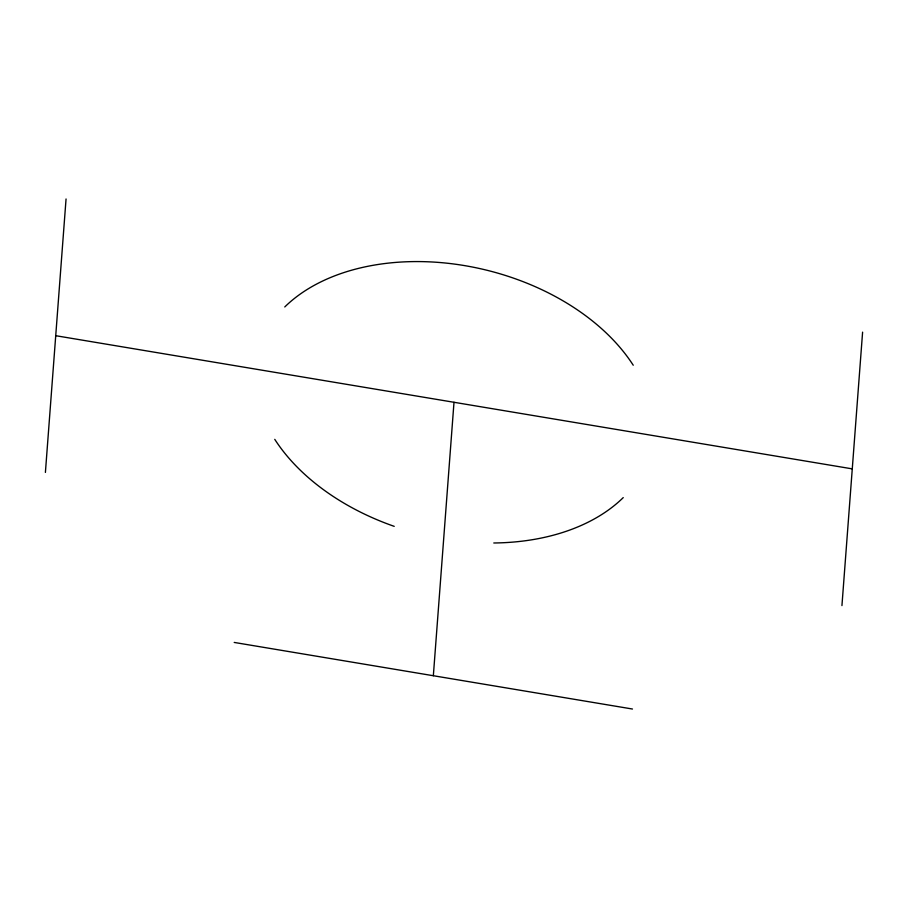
<?xml version="1.0" encoding="UTF-8"?>
<svg xmlns="http://www.w3.org/2000/svg" width="908" height="908" viewBox="0 0 908 908"><rect width="100%" height="100%" fill="white"/><g stroke="black" fill="none" stroke-linecap="round" stroke-linejoin="round"><path stroke-width="1.36" d="M45.4 472.421L66.057 198.977M433.343 675.722L454 402.289M841.943 605.591L862.6 332.146M55.729 335.699L852.271 468.869M234.207 642.433L632.479 709.023M623.24 497.607A202.597 136.087 13.8 0 1 493.782 542.984M394.22 526.345A202.597 136.087 13.8 0 1 274.761 439.347M284.76 306.961A202.597 136.087 13.8 0 1 464.329 265.567A202.597 136.087 13.8 0 1 633.239 365.232"/></g></svg>
